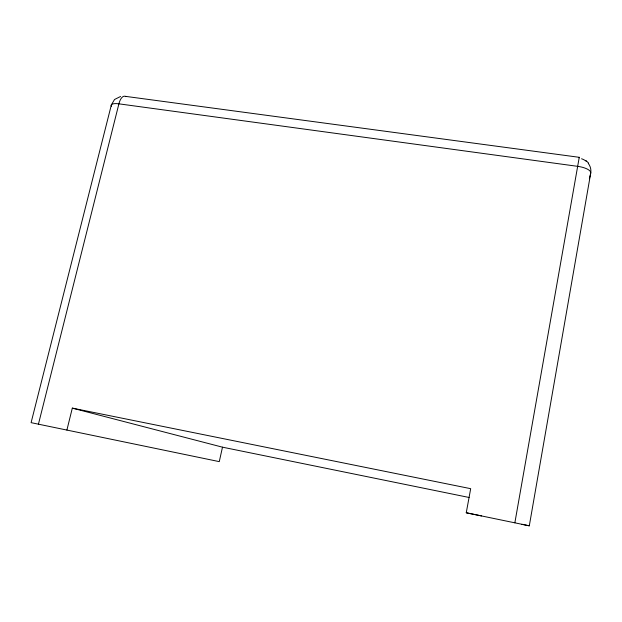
<?xml version="1.0" encoding="UTF-8"?>
<svg xmlns="http://www.w3.org/2000/svg" width="622" height="622" viewBox="0 0 622 622"><rect width="100%" height="100%" fill="white"/><g stroke="black" fill="none" stroke-linecap="round" stroke-linejoin="round"><path stroke-width="0.93" d="M514.853 522.83L579.253 157.312L125.349 96.34M521.905 524.299L529.299 525.823L590.721 173.087A14.112 13.109 -6.7 0 0 588.233 163.345M481.537 515.941L466.251 512.769L470.683 488.674L72.315 408.125L66.904 430.066M579.136 157.832L579.253 157.312M72.315 408.125L222.489 447.179L219.271 461.625L31.1 422.657L111.369 104.869L114.534 99.489L120.582 96.48M589.376 178.763L590.721 173.087A14.042 4.844 7.4 0 0 577.721 166.346L118.911 103.835A13.054 3.973 16.9 0 0 111.47 106.525M38.44 424.173L118.911 103.835A12.837 5.536 -85.7 0 1 125.939 96.651M222.489 447.179L469.089 497.476M466.251 512.769L529.268 525.815M585.831 160.437L588.63 163.096M581.547 158.773A14.112 13.109 -6.7 0 1 586.297 161.355"/></g></svg>
